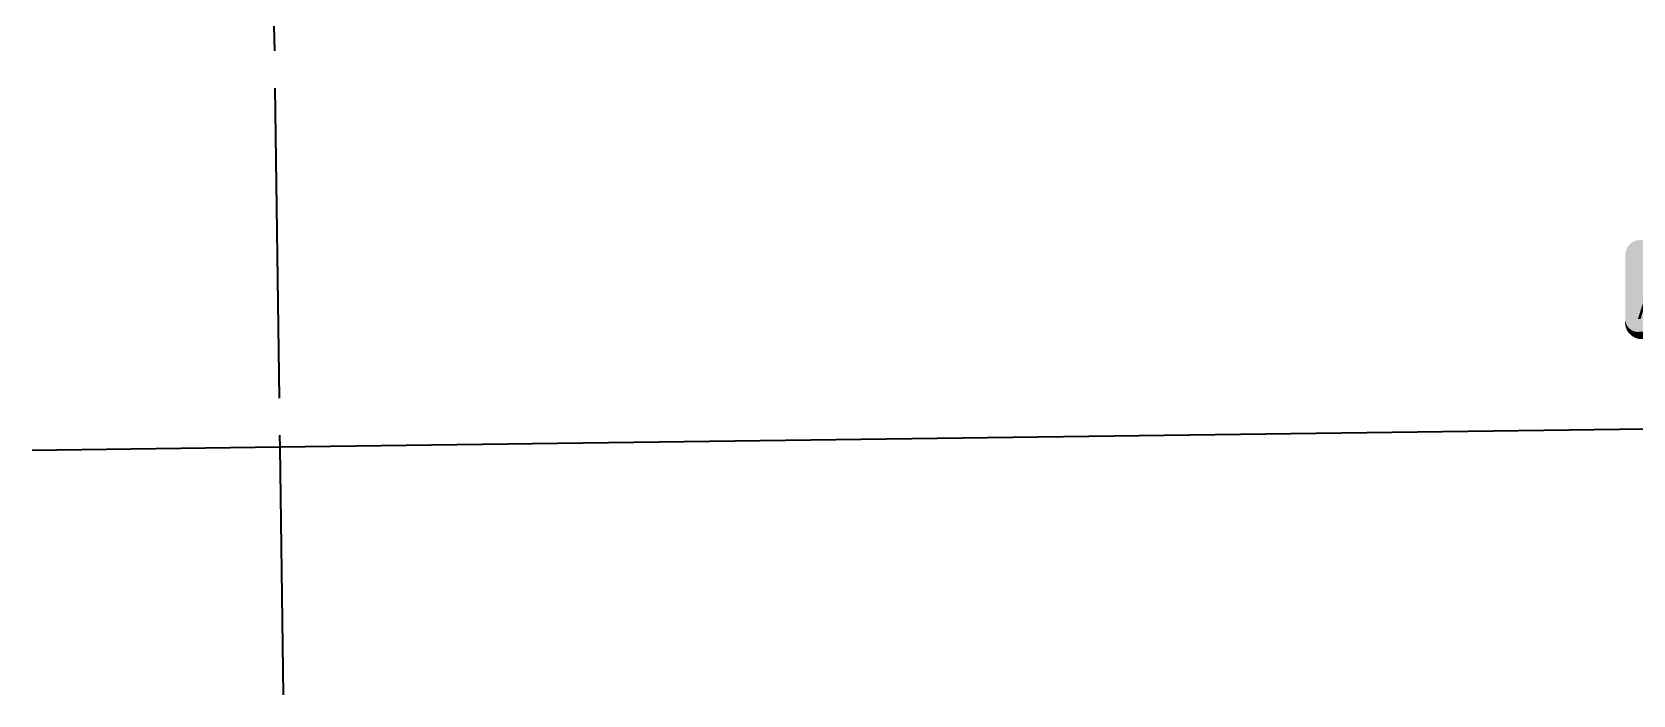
# Model space of a CAD drawing. Extents: x 57693 to 70573, y 5994359 to 6008381.
# Drawn here: x 64173 to 64818, y 6003266 to 6003533 of the extents above; entities that cross this region are included whole.
import ezdxf

# ---------------------------------------------------------------- set-up
doc = ezdxf.new("R2010")
doc.units = 0
doc.header["$LTSCALE"] = 5
doc.linetypes.add('foc-QUARTERLINE', pattern=[33, 25, -3, 2, -3])
for name, color, linetype in [('L-QSEC', 8, 'foc-QUARTERLINE'), ('L-SEC', 7, 'Continuous'), ('P-APEX RECON PAY ITEMS', 240, 'Continuous')]:
    doc.layers.add(name, color=color, linetype=linetype)
doc.styles.add('80', font='ARIALN.TTF', dxfattribs={"height": 10})

# ---------------------------------------------------------------- blocks, each defined once
blk = doc.blocks.new('*U1836')
at = {"true_color": 0xffffa8}
h = blk.add_hatch(color=51, dxfattribs=at)
edge = h.paths.add_edge_path()
edge.add_line((-54, -20), (54, -20))
edge.add_arc((54, -14), 6, 270, 360)
edge.add_line((60, -14), (60, 12.5))
edge.add_arc((54, 12.5), 6, 0, 90)
edge.add_line((54, 18.5), (-54, 18.5))
edge.add_arc((-54, 12.5), 6, 90, 180)
edge.add_line((-60, 12.5), (-60, -14))
edge.add_arc((-54, -14), 6, 180, 270)
at = {"color": 240, "flags": 128}
blk.add_lwpolyline([(-54, -20, 3, 3, 0), (54, -20, 3, 3, 0.414214), (60, -14, 3, 3, 0), (60, 12.5, 3, 0, 0.414214), (54, 18.5, 0, 0, 0), (-54, 18.5, 0, 0, 0.414214), (-60, 12.5, 0, 0, 0), (-60, -14, 0, 3, 0.414214)], format="xyseb", close=True, dxfattribs=at)
for points in [[(86.06, -1.73, 0, 10, 0), (0, 0, 5, 5, 0)], [(11.03, -3.01, 0, 10, 0), (0, 0, 5, 5, 0)]]:
    blk.add_lwpolyline(points, format="xyseb", dxfattribs=at)
at = {"color": 4, "style": '80'}
blk.add_attdef('OTHER_001', (-14.7, -5), '', height=10, dxfattribs=at)

msp = doc.modelspace()

# ---------------------------------------------------------------- linework, layer by layer
at = {"layer": 'L-QSEC', "flags": 128}
msp.add_lwpolyline([(64261.584, 6004170.397), (64272.592, 6003365.644)], dxfattribs=at)
at = {"layer": 'L-QSEC'}
msp.add_lwpolyline([(64272.592, 6003365.644), (64274.004, 6003265.729)], dxfattribs=at)
at = {"layer": 'L-SEC', "flags": 128}
msp.add_lwpolyline([(65078.096, 6003376.3), (64272.592, 6003365.644)], dxfattribs=at)
at = {"layer": 'L-SEC'}
msp.add_lwpolyline([(64272.592, 6003365.644), (64172.676, 6003364.309)], dxfattribs=at)

# ---------------------------------------------------------------- block references
at = {"layer": 'P-APEX RECON PAY ITEMS'}
ref = msp.add_blockref('*U1836', (64875.211, 6003430.736), dxfattribs=dict(at, xscale=0.999252397, yscale=0.999252397, zscale=0.999252397))
ref.add_attrib('OTHER_001', 'METER GUARD', (64832.814, 6003434.152), dxfattribs={"layer": '0', "color": 4, "height": 9.99252, "style": '80'})
ref.add_attrib('OTHER_002', 'AND TRAILER POST', (64820.303, 6003417.321), dxfattribs={"layer": '0', "color": 4, "height": 9.99252, "style": '80'})

doc.saveas('drawing.dxf')
